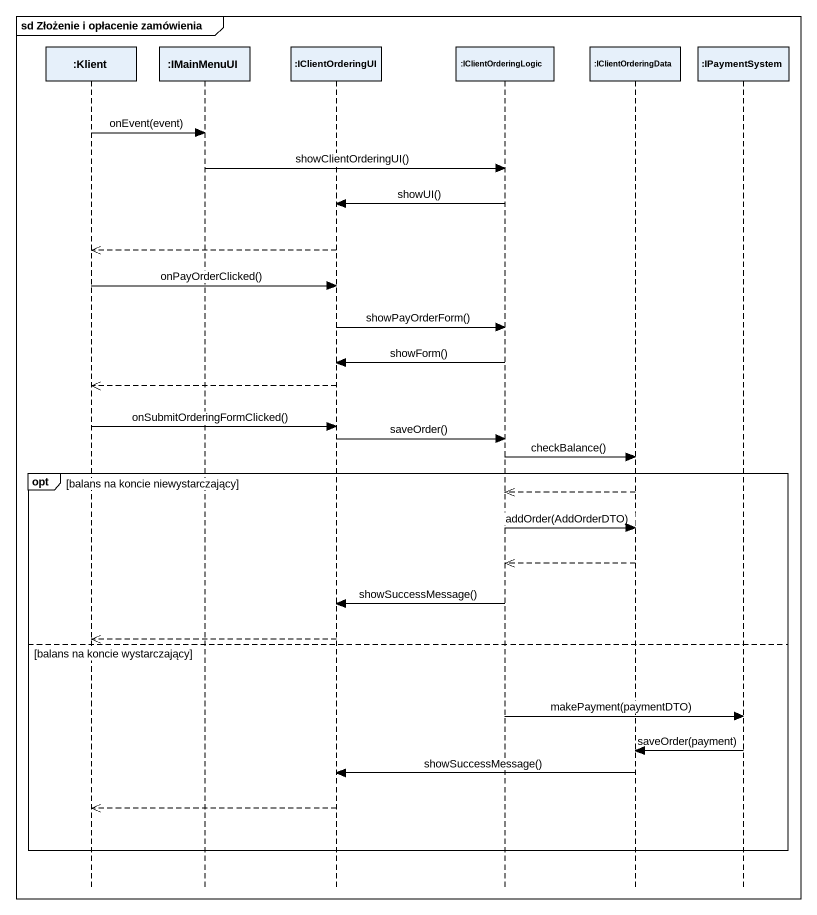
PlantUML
@startuml
mainframe sd Złożenie i opłacenie zamówienia
hide footbox
participant ":Klient" as Klient
participant ":IMainMenuUI" as IMainMenuUI
participant ":IClientOrderingUI" as IClientOrderingUI
participant ":IClientOrderingLogic" as IClientOrderingLogic
participant ":IClientOrderingData" as IClientOrderingData
participant ":IPaymentSystem" as IPaymentSystem

Klient -> IMainMenuUI : onEvent(event)
IMainMenuUI -> IClientOrderingLogic : showClientOrderingUI()
IClientOrderingLogic -> IClientOrderingUI : showUI()
IClientOrderingUI -->> Klient
Klient -> IClientOrderingUI : onPayOrderClicked()
IClientOrderingUI -> IClientOrderingLogic : showPayOrderForm()
IClientOrderingLogic -> IClientOrderingUI : showForm()
IClientOrderingUI -->> Klient
Klient -> IClientOrderingUI : onSubmitOrderingFormClicked()
IClientOrderingUI -> IClientOrderingLogic : saveOrder()
IClientOrderingLogic -> IClientOrderingData : checkBalance()
opt balans na koncie niewystarczający
  IClientOrderingData -->> IClientOrderingLogic
  IClientOrderingLogic -> IClientOrderingData : addOrder(AddOrderDTO)
  IClientOrderingData -->> IClientOrderingLogic
  IClientOrderingLogic -> IClientOrderingUI : showSuccessMessage()
  IClientOrderingUI -->> Klient
else balans na koncie wystarczający
  IClientOrderingLogic -> IPaymentSystem : makePayment(paymentDTO)
  IPaymentSystem -> IClientOrderingData : saveOrder(payment)
  IClientOrderingData -> IClientOrderingUI : showSuccessMessage()
  IClientOrderingUI -->> Klient
end
@enduml
